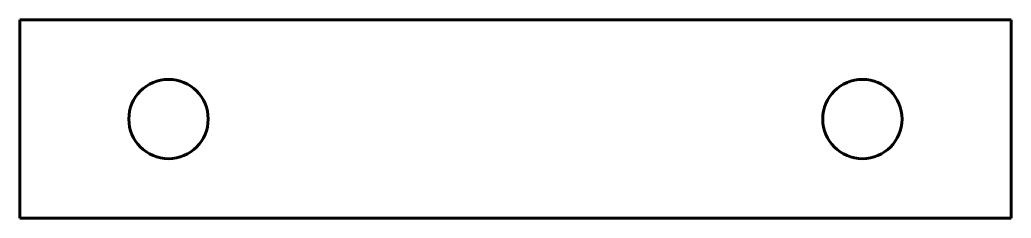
# Model space of a CAD drawing. Header units: millimetres. Extents: x -35 to 65, y 139 to 159.
import ezdxf

# ---------------------------------------------------------------- set-up
doc = ezdxf.new("R2010")
doc.units = ezdxf.units.MM
doc.linetypes.add('K5LT_BASIC', pattern=[0])
doc.layers.add('Системный слой', color=7, linetype='Continuous')

# ---------------------------------------------------------------- blocks, each defined once
blk = doc.blocks.new('U0')
at = {"layer": 'Системный слой', "color": 5, "linetype": 'K5LT_BASIC', "lineweight": 60, "true_color": 0x0000ff}
for p, q in [((-35.15, 158.61), (64.85, 158.61)), ((-35.15, 138.61), (-35.15, 158.61)), ((64.85, 158.61), (64.85, 138.61)), ((64.85, 138.61), (-35.15, 138.61))]:
    blk.add_line(p, q, dxfattribs=at)

msp = doc.modelspace()

# ---------------------------------------------------------------- linework, layer by layer
at = {"layer": 'Системный слой', "color": 5, "linetype": 'K5LT_BASIC', "lineweight": 60, "true_color": 0x0000ff}
for centre in [(-20.15, 148.61), (49.85, 148.61)]:
    msp.add_circle(centre, 4, dxfattribs=at)

# ---------------------------------------------------------------- block references
at = {"layer": 'Системный слой'}
msp.add_blockref('U0', (0, 0), dxfattribs=at)

doc.saveas('drawing.dxf')
